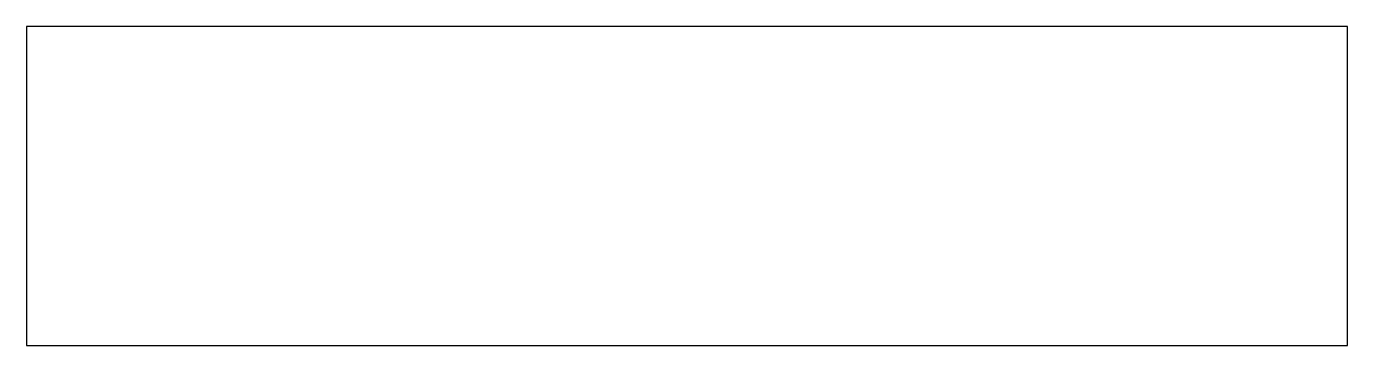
# Model space of a CAD drawing. Header units: inches. Extents: x 0 to 21.6, y 0 to 5.2.
import ezdxf

# ---------------------------------------------------------------- set-up
doc = ezdxf.new("R2010")
doc.units = ezdxf.units.IN
doc.header["$MEASUREMENT"] = 0

msp = doc.modelspace()

# ---------------------------------------------------------------- linework, layer by layer
msp.add_lwpolyline([(0, 5.222), (0, 0), (21.575, 0), (21.575, 5.222)], close=True)

doc.saveas('drawing.dxf')
